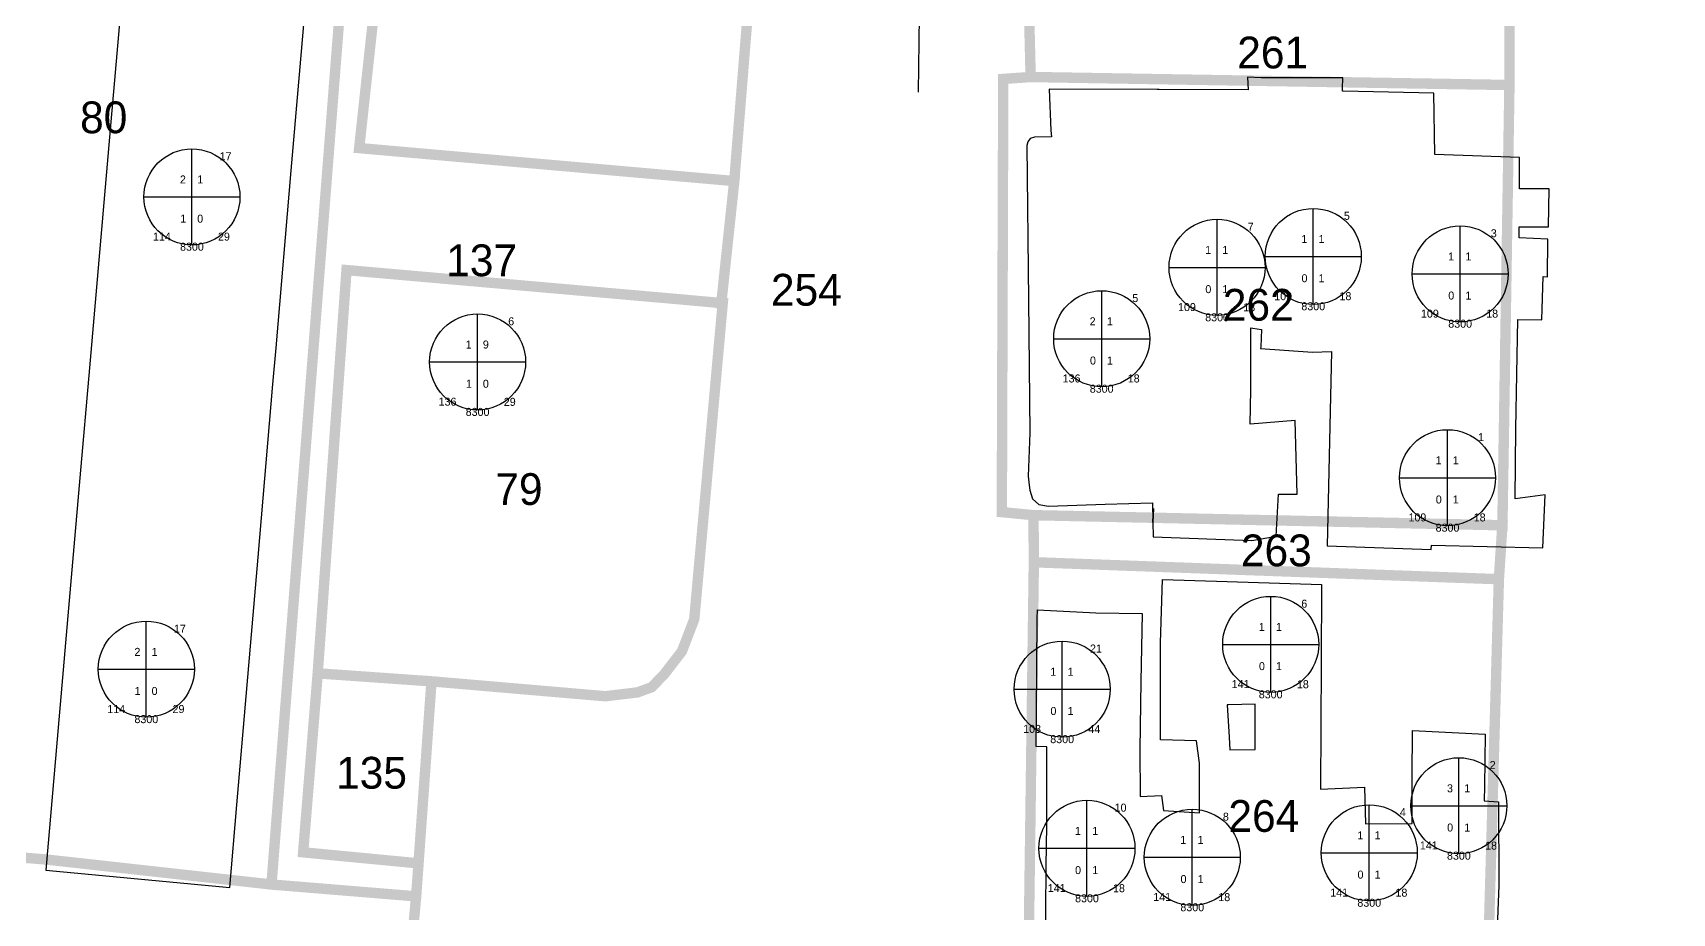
# Model space of a CAD drawing. Header units: inches. Extents: x 179568 to 180433, y 653998 to 654850.
# Drawn here: x 180022.7 to 180125.1, y 654605.8 to 654660.8 of the extents above; entities that cross this region are included whole.
import ezdxf
from ezdxf.enums import TextEntityAlignment as Align

# ---------------------------------------------------------------- set-up
doc = ezdxf.new("R2010")
doc.units = ezdxf.units.IN
doc.header["$MEASUREMENT"] = 0
for name, color, linetype in [('2200', 254, 'Continuous'), ('2203', 7, 'Continuous'), ('2206', 255, 'Continuous'), ('2430', 7, 'Continuous'), ('9100', 255, 'Continuous'), ('chelkot lines', 1, 'Continuous'), ('chelkot numbers', 1, 'Continuous')]:
    doc.layers.add(name, color=color, linetype=linetype)
doc.styles.add('HEBTXT', font='HEBTXT.shx')
doc.styles.get("Standard").update_dxf_attribs({"font": 'arial.ttf'})

# ---------------------------------------------------------------- blocks, each defined once
blk = doc.blocks.new('2206')
at = {"color": 0, "lineweight": -2}
for p, q in [((0, -7.5), (0, 7.5)), ((-7.5, 0), (7.5, 0))]:
    blk.add_line(p, q, dxfattribs=at)
blk.add_circle((0, 0), 7.5, dxfattribs=at)
at = {"color": 0, "lineweight": -2, "style": 'HEBTXT'}
for tag, p in [('NUM-FLOORS', (-0.93, 2.1)), ('NUM-BUSNS-CUR', (-0.9, -4.02))]:
    blk.add_attdef(tag, text='', height=2, dxfattribs=at).set_placement(p, align=Align.RIGHT)
for tag, p in [('NUM-ENTR', (0.83, 2.1)), ('NUM-APTS-CUR', (0.83, -4.02))]:
    blk.add_attdef(tag, p, '', height=2, dxfattribs=at)
at = {"lineweight": -2, "style": 'HEBTXT', "flags": 1}
for tag, p in [('CITY-CODE', (0, -12.5)), ('STREET-CODE', (0, -15)), ('STRT_TYPE', (0, -27.5)), ('STREET-CODE-2', (0, -30))]:
    blk.add_attdef(tag, text='', height=2, dxfattribs=at).set_placement(p, align=Align.CENTER)
at = {"color": 0, "lineweight": -2, "style": 'HEBTXT'}
blk.add_attdef('BLDG-TYPE', text='', height=2, dxfattribs=at).set_placement((0, -22.5), align=Align.CENTER)
at = {"lineweight": -2, "style": 'HEBTXT'}
for tag, p in [('BLDG-NUM-2', (0, -32.5)), ('BLDG-LETTER-2', (0, -35))]:
    blk.add_attdef(tag, text='', height=2, dxfattribs=at).set_placement(p, align=Align.CENTER)
at = {"layer": '2203', "lineweight": -2, "style": 'HEBTXT'}
for tag, p in [('BLDG-NUM', (0, -17.5)), ('BLDG-LETTER', (0, -20))]:
    blk.add_attdef(tag, text='', height=2, dxfattribs=at).set_placement(p, align=Align.CENTER)

msp = doc.modelspace()

# ---------------------------------------------------------------- linework, layer by layer
at = {"layer": '2200'}
for points in [[(180028.29, 654663.81, 70.93), (180027.55, 654655.26, 70.93), (180026.21, 654639.89, 70.93), (180025.61, 654633.02, 70.93), (180024.9, 654624.89, 70.93), (180023.47, 654608.52, 70.93), (180034.97, 654607.44, 70.93), (180035.41, 654612.6, 70.93), (180036.74, 654628.07, 70.93), (180037.67, 654638.88, 70.93), (180037.67, 654638.88, 70.93), (180037.87, 654641.14, 70.93), (180038.82, 654652.23, 70.93), (180039.72, 654662.77, 70.93)], [(180085.92, 654600.15, 68.3), (180085.99, 654608.76, 68.94), (180086.03, 654611.3, 68.67), (180086.03, 654612.2, 68.22), (180086.03, 654616.23, 68.21), (180085.36, 654616.25, 68.22), (180085.38, 654618.27, 68.22), (180085.43, 654624.24, 68.22), (180085.44, 654624.77, 68.22), (180089.09, 654624.6, 69), (180091.98, 654624.55, 68.15), (180091.91, 654620.31, 68.15), (180091.84, 654616.07, 68.15), (180091.84, 654616.07, 68.15), (180091.87, 654613.11, 67.9), (180093.2, 654613.17, 67.9), (180093.32, 654612.24, 67.9), (180095.57, 654612.1, 67.9), (180095.57, 654615.19, 68.15), (180095.38, 654616.59, 68.15), (180093.13, 654616.65, 68.15), (180093.14, 654621.03, 68.15), (180093.14, 654622.71, 67.68), (180093.25, 654626.68, 67.47), (180097.3, 654626.54, 67.47), (180097.3, 654626.54, 67.47), (180103.2, 654626.35, 67.47), (180103.18, 654621.48, 67.75), (180103.14, 654613.58, 68.21), (180103.14, 654613.58, 68.21), (180105.89, 654613.69, 68.48), (180105.95, 654611.41, 68.48), (180108.86, 654611.43, 75.49), (180108.86, 654611.43, 75.49), (180108.87, 654614.34, 74.1), (180108.88, 654617.25, 72.71), (180113.43, 654617.02, 72.71), (180113.38, 654613.76, 74.24), (180113.37, 654612.85, 74.67), (180114.25, 654612.79, 74.67), (180114.28, 654607.56, 77.24), (180114.16, 654604.41, 75.8)]]:
    msp.add_polyline3d(points, dxfattribs=at)
for points in [[(180099.44, 654642.29, 66.96), (180099.4, 654641.21, 66.96), (180099.39, 654641.11, 66.8), (180102.64, 654640.88, 67.46), (180103.83, 654640.91, 67.55), (180103.55, 654628.77, 66.74), (180110.04, 654628.55, 66.9), (180110.07, 654628.82, 66.75), (180117.02, 654628.65, 66.43), (180117.18, 654631.96, 66.38), (180115.3, 654631.71, 67.22), (180115.34, 654636.09, 71.87), (180115.46, 654642.92, 71.87), (180116.96, 654642.9, 66.67), (180117.04, 654645.6, 66.67), (180117.31, 654645.57, 66.61), (180117.34, 654647.94, 66.53), (180115.55, 654648.02, 71.87), (180115.55, 654648.35, 71.87), (180115.55, 654648.7, 67.12), (180117.39, 654648.7, 66.15), (180117.42, 654651.07, 66.15), (180115.56, 654651.07, 67.12), (180115.56, 654653.03, 67.12), (180110.27, 654653.21, 66.93), (180110.22, 654657.06, 66.49), (180110.22, 654657.06, 66.49), (180104.55, 654657.17, 66.99), (180104.51, 654657.18, 66.99), (180104.5, 654657.35, 66.96), (180104.52, 654658, 66.81), (180099.43, 654658, 67.06), (180098.57, 654658.04, 67.07), (180098.62, 654657.25, 67.11), (180098.61, 654657.25, 67.11), (180098.61, 654657.25, 67.11), (180093.05, 654657.28, 67.32), (180092.92, 654657.28, 67.29), (180092.92, 654657.28, 67.29), (180086.17, 654657.31, 66.09), (180086.17, 654657.31, 66.09), (180086.29, 654654.72, 72.06), (180086.33, 654654.33, 72.09), (180085.26, 654654.31, 72.04), (180085, 654654.21, 72.04), (180084.85, 654654.02, 72.04), (180084.78, 654653.79, 72.02), (180084.89, 654644.13, 71.95), (180084.98, 654635.83, 71.91), (180084.86, 654633.13, 71.72), (180084.92, 654632.57, 71.89), (180084.96, 654632.25, 71.89), (180085.14, 654631.71, 71.89), (180085.54, 654631.35, 71.97), (180086.14, 654631.25, 72.05), (180087.91, 654631.31, 72.09), (180089.68, 654631.37, 72.12), (180092.63, 654631.46, 72.18), (180092.66, 654630.25, 69.49), (180092.69, 654631.11, 71.41), (180092.66, 654630.25, 69.49), (180092.68, 654629.33, 67.46), (180098.85, 654629.1, 67.66), (180100.36, 654629.38, 66.41), (180100.51, 654632.01, 66.49), (180101.67, 654632, 66.56), (180101.54, 654636.6, 66.67), (180098.74, 654636.37, 66.74), (180098.78, 654638.52, 66.87), (180098.77, 654642.4, 66.96), (180098.9, 654642.38, 66.96)], [(180097.31, 654618.85, 67.88), (180097.42, 654616.82, 67.88), (180097.46, 654616.03, 67.88), (180099.05, 654616.05, 67.88), (180099.05, 654618.89, 67.88), (180097.39, 654618.85, 67.88), (180097.31, 654618.85, 67.88)]]:
    msp.add_polyline3d(points, close=True, dxfattribs=at)
at = {"layer": '2430'}
msp.add_polyline3d([(180078.07, 654663.46, 63.66), (180077.99, 654657.11, 63.66)], dxfattribs=at)
at = {"layer": 'chelkot lines', "color": 160, "linetype": 'Continuous', "true_color": 0x2323ff, "const_width": 0.65}
for points in [[(180113.44, 654597.12), (180114.28, 654626.69), (180114.5, 654630.06), (180114.94, 654657.56), (180114.94, 654661.69), (180114.89, 654679.81), (180115.84, 654679.94), (180116.06, 654688), (180110.14, 654688.56), (180110.23, 654700.12), (180112.58, 654698.25), (180114.62, 654698.38), (180115.64, 654699.44), (180116.06, 654701.19), (180115.73, 654712.19), (180115.52, 654714.31), (180114.94, 654716.13), (180113.69, 654717.06), (180111.2, 654717.63), (180134.61, 654716.25)], [(180043.2, 654679.38), (180037.58, 654607.62), (180023.42, 654609.19), (179991.41, 654611.69)], [(180044.17, 654579.69), (180046.62, 654606.88), (180046.77, 654608.94), (180047.58, 654620.31), (180058.44, 654619.38), (180060.45, 654619.62), (180061.33, 654619.94), (180062.12, 654620.75), (180062.12, 654620.75), (180063.23, 654622.19), (180064, 654624.19), (180065.78, 654643.94), (180065.69, 654643.94), (180066.5, 654651.56), (180068.56, 654677.13)], [(180084.92, 654662.25), (180085.02, 654658.06), (180083.31, 654657.94), (180083.22, 654630.88), (180085.2, 654630.69), (180085.22, 654627.75), (180084.92, 654605.38)]]:
    msp.add_lwpolyline(points, dxfattribs=at)
for points in [[(180039.56, 654609.63), (180046.77, 654608.94), (180046.62, 654606.88), (180037.58, 654607.62), (180043.2, 654679.38), (180045.84, 654679.25), (180043.06, 654653.62), (180066.5, 654651.56), (180065.69, 654643.94), (180062.91, 654644.19), (180042.27, 654646), (180040.47, 654620.81), (180039.56, 654609.63)], [(180068.56, 654677.13), (180066.5, 654651.56), (180043.06, 654653.62), (180045.84, 654679.25), (180068.56, 654677.13)], [(180114.94, 654661.69), (180114.94, 654657.56), (180085.02, 654658.06), (180084.92, 654662.25), (180114.94, 654661.69)], [(180085.2, 654630.69), (180083.22, 654630.88), (180083.31, 654657.94), (180085.02, 654658.06), (180114.94, 654657.56), (180114.5, 654630.06), (180085.2, 654630.69)], [(180061.33, 654619.94), (180060.45, 654619.62), (180058.44, 654619.38), (180047.58, 654620.31), (180040.47, 654620.81), (180042.27, 654646), (180062.91, 654644.19), (180065.69, 654643.94), (180065.78, 654643.94), (180064, 654624.19), (180063.23, 654622.19), (180062.12, 654620.75), (180061.33, 654619.94)], [(180114.5, 654630.06), (180114.28, 654626.69), (180085.22, 654627.75), (180085.2, 654630.69), (180114.5, 654630.06)], [(180113.44, 654597.12), (180085.09, 654597), (180084.92, 654605.38), (180085.22, 654627.75), (180114.28, 654626.69), (180113.44, 654597.12)], [(180046.77, 654608.94), (180039.56, 654609.63), (180040.47, 654620.81), (180047.58, 654620.31), (180046.77, 654608.94)], [(180002.81, 654582.63), (179999.62, 654582.69), (179978.84, 654583), (179991.41, 654611.69), (180023.42, 654609.19), (180037.58, 654607.62), (180046.62, 654606.88), (180044.17, 654579.69), (180028.44, 654582.06), (180025.13, 654582.44), (180002.81, 654582.63)]]:
    msp.add_lwpolyline(points, close=True, dxfattribs=at)

# ---------------------------------------------------------------- block references
at = {"layer": '2206'}
ref = msp.add_blockref('2206', (180032.61, 654650.57), dxfattribs=dict(at, xscale=0.4, yscale=0.4))
ref.add_attrib('CITY_CODE', '8300', dxfattribs={"layer": '9100', "color": 7, "height": 0.5, "style": 'HEBTXT'}).set_placement((180032.61, 654647.21), align=Align.CENTER)
ref.add_attrib('STREET_COD', '114', dxfattribs={"layer": '9100', "color": 7, "height": 0.5, "style": 'HEBTXT'}).set_placement((180030.73, 654647.84), align=Align.CENTER)
ref.add_attrib('BLDG_NUM', '17', dxfattribs={"layer": '2203', "color": 7, "height": 0.5, "style": 'HEBTXT'}).set_placement((180034.71, 654652.86), align=Align.CENTER)
ref.add_attrib('STRT_TYPE', '29', dxfattribs={"layer": '9100', "color": 7, "height": 0.5, "style": 'HEBTXT'}).set_placement((180034.61, 654647.84), align=Align.CENTER)
ref.add_attrib('NUM_FLOORS', '2', dxfattribs={"layer": '0', "color": 0, "height": 0.5, "style": 'HEBTXT'}).set_placement((180032.23, 654651.41), align=Align.RIGHT)
ref.add_attrib('NUM_ENTR', '1', (180032.94, 654651.41), dxfattribs={"layer": '0', "color": 0, "height": 0.5, "style": 'HEBTXT'})
ref.add_attrib('NUM_APTS_C', '0', (180032.94, 654648.96), dxfattribs={"layer": '0', "color": 0, "height": 0.5, "style": 'HEBTXT'})
ref.add_attrib('NUM_BUSNS_', '1', dxfattribs={"layer": '0', "color": 0, "height": 0.5, "style": 'HEBTXT'}).set_placement((180032.25, 654648.96), align=Align.RIGHT)
ref = msp.add_blockref('2206', (180102.68, 654646.85), dxfattribs=dict(at, xscale=0.4, yscale=0.4))
ref.add_attrib('CITY_CODE', '8300', dxfattribs={"layer": '9100', "color": 7, "height": 0.5, "style": 'HEBTXT'}).set_placement((180102.68, 654643.49), align=Align.CENTER)
ref.add_attrib('STREET_COD', '109', dxfattribs={"layer": '9100', "color": 7, "height": 0.5, "style": 'HEBTXT'}).set_placement((180100.8, 654644.12), align=Align.CENTER)
ref.add_attrib('BLDG_NUM', '5', dxfattribs={"layer": '2203', "color": 7, "height": 0.5, "style": 'HEBTXT'}).set_placement((180104.78, 654649.14), align=Align.CENTER)
ref.add_attrib('STRT_TYPE', '18', dxfattribs={"layer": '9100', "color": 7, "height": 0.5, "style": 'HEBTXT'}).set_placement((180104.69, 654644.12), align=Align.CENTER)
ref.add_attrib('NUM_FLOORS', '1', dxfattribs={"layer": '0', "color": 0, "height": 0.5, "style": 'HEBTXT'}).set_placement((180102.31, 654647.69), align=Align.RIGHT)
ref.add_attrib('NUM_ENTR', '1', (180103.01, 654647.69), dxfattribs={"layer": '0', "color": 0, "height": 0.5, "style": 'HEBTXT'})
ref.add_attrib('NUM_APTS_C', '1', (180103.01, 654645.24), dxfattribs={"layer": '0', "color": 0, "height": 0.5, "style": 'HEBTXT'})
ref.add_attrib('NUM_BUSNS_', '0', dxfattribs={"layer": '0', "color": 0, "height": 0.5, "style": 'HEBTXT'}).set_placement((180102.32, 654645.24), align=Align.RIGHT)
ref = msp.add_blockref('2206', (180096.67, 654646.17), dxfattribs=dict(at, xscale=0.4, yscale=0.4))
ref.add_attrib('CITY_CODE', '8300', dxfattribs={"layer": '9100', "color": 7, "height": 0.5, "style": 'HEBTXT'}).set_placement((180096.67, 654642.8), align=Align.CENTER)
ref.add_attrib('STREET_COD', '109', dxfattribs={"layer": '9100', "color": 7, "height": 0.5, "style": 'HEBTXT'}).set_placement((180094.79, 654643.44), align=Align.CENTER)
ref.add_attrib('BLDG_NUM', '7', dxfattribs={"layer": '2203', "color": 7, "height": 0.5, "style": 'HEBTXT'}).set_placement((180098.77, 654648.46), align=Align.CENTER)
ref.add_attrib('STRT_TYPE', '18', dxfattribs={"layer": '9100', "color": 7, "height": 0.5, "style": 'HEBTXT'}).set_placement((180098.68, 654643.43), align=Align.CENTER)
ref.add_attrib('NUM_FLOORS', '1', dxfattribs={"layer": '0', "color": 0, "height": 0.5, "style": 'HEBTXT'}).set_placement((180096.3, 654647.01), align=Align.RIGHT)
ref.add_attrib('NUM_ENTR', '1', (180097, 654647.01), dxfattribs={"layer": '0', "color": 0, "height": 0.5, "style": 'HEBTXT'})
ref.add_attrib('NUM_APTS_C', '1', (180097, 654644.56), dxfattribs={"layer": '0', "color": 0, "height": 0.5, "style": 'HEBTXT'})
ref.add_attrib('NUM_BUSNS_', '0', dxfattribs={"layer": '0', "color": 0, "height": 0.5, "style": 'HEBTXT'}).set_placement((180096.31, 654644.56), align=Align.RIGHT)
ref = msp.add_blockref('2206', (180111.86, 654645.76), dxfattribs=dict(at, xscale=0.4, yscale=0.4))
ref.add_attrib('CITY_CODE', '8300', dxfattribs={"layer": '9100', "color": 7, "height": 0.5, "style": 'HEBTXT'}).set_placement((180111.86, 654642.4), align=Align.CENTER)
ref.add_attrib('STREET_COD', '109', dxfattribs={"layer": '9100', "color": 7, "height": 0.5, "style": 'HEBTXT'}).set_placement((180109.97, 654643.03), align=Align.CENTER)
ref.add_attrib('BLDG_NUM', '3', dxfattribs={"layer": '2203', "color": 7, "height": 0.5, "style": 'HEBTXT'}).set_placement((180113.96, 654648.05), align=Align.CENTER)
ref.add_attrib('STRT_TYPE', '18', dxfattribs={"layer": '9100', "color": 7, "height": 0.5, "style": 'HEBTXT'}).set_placement((180113.86, 654643.03), align=Align.CENTER)
ref.add_attrib('NUM_FLOORS', '1', dxfattribs={"layer": '0', "color": 0, "height": 0.5, "style": 'HEBTXT'}).set_placement((180111.48, 654646.6), align=Align.RIGHT)
ref.add_attrib('NUM_ENTR', '1', (180112.19, 654646.6), dxfattribs={"layer": '0', "color": 0, "height": 0.5, "style": 'HEBTXT'})
ref.add_attrib('NUM_APTS_C', '1', (180112.19, 654644.16), dxfattribs={"layer": '0', "color": 0, "height": 0.5, "style": 'HEBTXT'})
ref.add_attrib('NUM_BUSNS_', '0', dxfattribs={"layer": '0', "color": 0, "height": 0.5, "style": 'HEBTXT'}).set_placement((180111.49, 654644.16), align=Align.RIGHT)
ref = msp.add_blockref('2206', (180089.46, 654641.71), dxfattribs=dict(at, xscale=0.4, yscale=0.4))
ref.add_attrib('CITY_CODE', '8300', dxfattribs={"layer": '9100', "color": 7, "height": 0.5, "style": 'HEBTXT'}).set_placement((180089.46, 654638.34), align=Align.CENTER)
ref.add_attrib('STREET_COD', '136', dxfattribs={"layer": '9100', "color": 7, "height": 0.5, "style": 'HEBTXT'}).set_placement((180087.58, 654638.98), align=Align.CENTER)
ref.add_attrib('BLDG_NUM', '5', dxfattribs={"layer": '2203', "color": 7, "height": 0.5, "style": 'HEBTXT'}).set_placement((180091.56, 654644), align=Align.CENTER)
ref.add_attrib('STRT_TYPE', '18', dxfattribs={"layer": '9100', "color": 7, "height": 0.5, "style": 'HEBTXT'}).set_placement((180091.46, 654638.98), align=Align.CENTER)
ref.add_attrib('NUM_FLOORS', '2', dxfattribs={"layer": '0', "color": 0, "height": 0.5, "style": 'HEBTXT'}).set_placement((180089.08, 654642.55), align=Align.RIGHT)
ref.add_attrib('NUM_ENTR', '1', (180089.79, 654642.55), dxfattribs={"layer": '0', "color": 0, "height": 0.5, "style": 'HEBTXT'})
ref.add_attrib('NUM_APTS_C', '1', (180089.79, 654640.1), dxfattribs={"layer": '0', "color": 0, "height": 0.5, "style": 'HEBTXT'})
ref.add_attrib('NUM_BUSNS_', '0', dxfattribs={"layer": '0', "color": 0, "height": 0.5, "style": 'HEBTXT'}).set_placement((180089.1, 654640.1), align=Align.RIGHT)
ref = msp.add_blockref('2206', (180050.46, 654640.26), dxfattribs=dict(at, xscale=0.4, yscale=0.4))
ref.add_attrib('CITY_CODE', '8300', dxfattribs={"layer": '9100', "color": 7, "height": 0.5, "style": 'HEBTXT'}).set_placement((180050.46, 654636.89), align=Align.CENTER)
ref.add_attrib('STREET_COD', '136', dxfattribs={"layer": '9100', "color": 7, "height": 0.5, "style": 'HEBTXT'}).set_placement((180048.58, 654637.53), align=Align.CENTER)
ref.add_attrib('BLDG_NUM', '6', dxfattribs={"layer": '2203', "color": 7, "height": 0.5, "style": 'HEBTXT'}).set_placement((180052.56, 654642.55), align=Align.CENTER)
ref.add_attrib('STRT_TYPE', '29', dxfattribs={"layer": '9100', "color": 7, "height": 0.5, "style": 'HEBTXT'}).set_placement((180052.47, 654637.52), align=Align.CENTER)
ref.add_attrib('NUM_FLOORS', '1', dxfattribs={"layer": '0', "color": 0, "height": 0.5, "style": 'HEBTXT'}).set_placement((180050.09, 654641.1), align=Align.RIGHT)
ref.add_attrib('NUM_ENTR', '9', (180050.79, 654641.1), dxfattribs={"layer": '0', "color": 0, "height": 0.5, "style": 'HEBTXT'})
ref.add_attrib('NUM_APTS_C', '0', (180050.79, 654638.65), dxfattribs={"layer": '0', "color": 0, "height": 0.5, "style": 'HEBTXT'})
ref.add_attrib('NUM_BUSNS_', '1', dxfattribs={"layer": '0', "color": 0, "height": 0.5, "style": 'HEBTXT'}).set_placement((180050.1, 654638.65), align=Align.RIGHT)
ref = msp.add_blockref('2206', (180111.07, 654633.03), dxfattribs=dict(at, xscale=0.4, yscale=0.4))
ref.add_attrib('CITY_CODE', '8300', dxfattribs={"layer": '9100', "color": 7, "height": 0.5, "style": 'HEBTXT'}).set_placement((180111.07, 654629.66), align=Align.CENTER)
ref.add_attrib('STREET_COD', '109', dxfattribs={"layer": '9100', "color": 7, "height": 0.5, "style": 'HEBTXT'}).set_placement((180109.19, 654630.3), align=Align.CENTER)
ref.add_attrib('BLDG_NUM', '1', dxfattribs={"layer": '2203', "color": 7, "height": 0.5, "style": 'HEBTXT'}).set_placement((180113.17, 654635.32), align=Align.CENTER)
ref.add_attrib('STRT_TYPE', '18', dxfattribs={"layer": '9100', "color": 7, "height": 0.5, "style": 'HEBTXT'}).set_placement((180113.08, 654630.3), align=Align.CENTER)
ref.add_attrib('NUM_FLOORS', '1', dxfattribs={"layer": '0', "color": 0, "height": 0.5, "style": 'HEBTXT'}).set_placement((180110.7, 654633.87), align=Align.RIGHT)
ref.add_attrib('NUM_ENTR', '1', (180111.4, 654633.87), dxfattribs={"layer": '0', "color": 0, "height": 0.5, "style": 'HEBTXT'})
ref.add_attrib('NUM_APTS_C', '1', (180111.4, 654631.42), dxfattribs={"layer": '0', "color": 0, "height": 0.5, "style": 'HEBTXT'})
ref.add_attrib('NUM_BUSNS_', '0', dxfattribs={"layer": '0', "color": 0, "height": 0.5, "style": 'HEBTXT'}).set_placement((180110.71, 654631.42), align=Align.RIGHT)
ref = msp.add_blockref('2206', (180100.02, 654622.62), dxfattribs=dict(at, xscale=0.4, yscale=0.4))
ref.add_attrib('CITY_CODE', '8300', dxfattribs={"layer": '9100', "color": 7, "height": 0.5, "style": 'HEBTXT'}).set_placement((180100.02, 654619.25), align=Align.CENTER)
ref.add_attrib('STREET_COD', '141', dxfattribs={"layer": '9100', "color": 7, "height": 0.5, "style": 'HEBTXT'}).set_placement((180098.14, 654619.89), align=Align.CENTER)
ref.add_attrib('BLDG_NUM', '6', dxfattribs={"layer": '2203', "color": 7, "height": 0.5, "style": 'HEBTXT'}).set_placement((180102.12, 654624.91), align=Align.CENTER)
ref.add_attrib('STRT_TYPE', '18', dxfattribs={"layer": '9100', "color": 7, "height": 0.5, "style": 'HEBTXT'}).set_placement((180102.03, 654619.88), align=Align.CENTER)
ref.add_attrib('NUM_FLOORS', '1', dxfattribs={"layer": '0', "color": 0, "height": 0.5, "style": 'HEBTXT'}).set_placement((180099.65, 654623.46), align=Align.RIGHT)
ref.add_attrib('NUM_ENTR', '1', (180100.35, 654623.46), dxfattribs={"layer": '0', "color": 0, "height": 0.5, "style": 'HEBTXT'})
ref.add_attrib('NUM_APTS_C', '1', (180100.35, 654621.01), dxfattribs={"layer": '0', "color": 0, "height": 0.5, "style": 'HEBTXT'})
ref.add_attrib('NUM_BUSNS_', '0', dxfattribs={"layer": '0', "color": 0, "height": 0.5, "style": 'HEBTXT'}).set_placement((180099.66, 654621.01), align=Align.RIGHT)
ref = msp.add_blockref('2206', (180029.76, 654621.07), dxfattribs=dict(at, xscale=0.4, yscale=0.4))
ref.add_attrib('CITY_CODE', '8300', dxfattribs={"layer": '9100', "color": 7, "height": 0.5, "style": 'HEBTXT'}).set_placement((180029.76, 654617.7), align=Align.CENTER)
ref.add_attrib('STREET_COD', '114', dxfattribs={"layer": '9100', "color": 7, "height": 0.5, "style": 'HEBTXT'}).set_placement((180027.88, 654618.33), align=Align.CENTER)
ref.add_attrib('BLDG_NUM', '17', dxfattribs={"layer": '2203', "color": 7, "height": 0.5, "style": 'HEBTXT'}).set_placement((180031.86, 654623.35), align=Align.CENTER)
ref.add_attrib('STRT_TYPE', '29', dxfattribs={"layer": '9100', "color": 7, "height": 0.5, "style": 'HEBTXT'}).set_placement((180031.77, 654618.33), align=Align.CENTER)
ref.add_attrib('NUM_FLOORS', '2', dxfattribs={"layer": '0', "color": 0, "height": 0.5, "style": 'HEBTXT'}).set_placement((180029.39, 654621.9), align=Align.RIGHT)
ref.add_attrib('NUM_ENTR', '1', (180030.09, 654621.9), dxfattribs={"layer": '0', "color": 0, "height": 0.5, "style": 'HEBTXT'})
ref.add_attrib('NUM_APTS_C', '0', (180030.09, 654619.46), dxfattribs={"layer": '0', "color": 0, "height": 0.5, "style": 'HEBTXT'})
ref.add_attrib('NUM_BUSNS_', '1', dxfattribs={"layer": '0', "color": 0, "height": 0.5, "style": 'HEBTXT'}).set_placement((180029.4, 654619.46), align=Align.RIGHT)
ref = msp.add_blockref('2206', (180086.99, 654619.82), dxfattribs=dict(at, xscale=0.4, yscale=0.4))
ref.add_attrib('CITY_CODE', '8300', dxfattribs={"layer": '9100', "color": 7, "height": 0.5, "style": 'HEBTXT'}).set_placement((180086.99, 654616.45), align=Align.CENTER)
ref.add_attrib('STREET_COD', '103', dxfattribs={"layer": '9100', "color": 7, "height": 0.5, "style": 'HEBTXT'}).set_placement((180085.11, 654617.09), align=Align.CENTER)
ref.add_attrib('BLDG_NUM', '21', dxfattribs={"layer": '2203', "color": 7, "height": 0.5, "style": 'HEBTXT'}).set_placement((180089.1, 654622.11), align=Align.CENTER)
ref.add_attrib('STRT_TYPE', '44', dxfattribs={"layer": '9100', "color": 7, "height": 0.5, "style": 'HEBTXT'}).set_placement((180089, 654617.08), align=Align.CENTER)
ref.add_attrib('NUM_FLOORS', '1', dxfattribs={"layer": '0', "color": 0, "height": 0.5, "style": 'HEBTXT'}).set_placement((180086.62, 654620.66), align=Align.RIGHT)
ref.add_attrib('NUM_ENTR', '1', (180087.33, 654620.66), dxfattribs={"layer": '0', "color": 0, "height": 0.5, "style": 'HEBTXT'})
ref.add_attrib('NUM_APTS_C', '1', (180087.33, 654618.21), dxfattribs={"layer": '0', "color": 0, "height": 0.5, "style": 'HEBTXT'})
ref.add_attrib('NUM_BUSNS_', '0', dxfattribs={"layer": '0', "color": 0, "height": 0.5, "style": 'HEBTXT'}).set_placement((180086.63, 654618.21), align=Align.RIGHT)
ref = msp.add_blockref('2206', (180111.78, 654612.54), dxfattribs=dict(at, xscale=0.4, yscale=0.4))
ref.add_attrib('CITY_CODE', '8300', dxfattribs={"layer": '9100', "color": 7, "height": 0.5, "style": 'HEBTXT'}).set_placement((180111.78, 654609.17), align=Align.CENTER)
ref.add_attrib('STREET_COD', '141', dxfattribs={"layer": '9100', "color": 7, "height": 0.5, "style": 'HEBTXT'}).set_placement((180109.9, 654609.81), align=Align.CENTER)
ref.add_attrib('BLDG_NUM', '2', dxfattribs={"layer": '2203', "color": 7, "height": 0.5, "style": 'HEBTXT'}).set_placement((180113.89, 654614.83), align=Align.CENTER)
ref.add_attrib('STRT_TYPE', '18', dxfattribs={"layer": '9100', "color": 7, "height": 0.5, "style": 'HEBTXT'}).set_placement((180113.79, 654609.8), align=Align.CENTER)
ref.add_attrib('NUM_FLOORS', '3', dxfattribs={"layer": '0', "color": 0, "height": 0.5, "style": 'HEBTXT'}).set_placement((180111.41, 654613.38), align=Align.RIGHT)
ref.add_attrib('NUM_ENTR', '1', (180112.12, 654613.38), dxfattribs={"layer": '0', "color": 0, "height": 0.5, "style": 'HEBTXT'})
ref.add_attrib('NUM_APTS_C', '1', (180112.12, 654610.93), dxfattribs={"layer": '0', "color": 0, "height": 0.5, "style": 'HEBTXT'})
ref.add_attrib('NUM_BUSNS_', '0', dxfattribs={"layer": '0', "color": 0, "height": 0.5, "style": 'HEBTXT'}).set_placement((180111.42, 654610.93), align=Align.RIGHT)
ref = msp.add_blockref('2206', (180088.54, 654609.88), dxfattribs=dict(at, xscale=0.4, yscale=0.4))
ref.add_attrib('CITY_CODE', '8300', dxfattribs={"layer": '9100', "color": 7, "height": 0.5, "style": 'HEBTXT'}).set_placement((180088.54, 654606.51), align=Align.CENTER)
ref.add_attrib('STREET_COD', '141', dxfattribs={"layer": '9100', "color": 7, "height": 0.5, "style": 'HEBTXT'}).set_placement((180086.65, 654607.15), align=Align.CENTER)
ref.add_attrib('BLDG_NUM', '10', dxfattribs={"layer": '2203', "color": 7, "height": 0.5, "style": 'HEBTXT'}).set_placement((180090.64, 654612.17), align=Align.CENTER)
ref.add_attrib('STRT_TYPE', '18', dxfattribs={"layer": '9100', "color": 7, "height": 0.5, "style": 'HEBTXT'}).set_placement((180090.54, 654607.14), align=Align.CENTER)
ref.add_attrib('NUM_FLOORS', '1', dxfattribs={"layer": '0', "color": 0, "height": 0.5, "style": 'HEBTXT'}).set_placement((180088.16, 654610.72), align=Align.RIGHT)
ref.add_attrib('NUM_ENTR', '1', (180088.87, 654610.72), dxfattribs={"layer": '0', "color": 0, "height": 0.5, "style": 'HEBTXT'})
ref.add_attrib('NUM_APTS_C', '1', (180088.87, 654608.27), dxfattribs={"layer": '0', "color": 0, "height": 0.5, "style": 'HEBTXT'})
ref.add_attrib('NUM_BUSNS_', '0', dxfattribs={"layer": '0', "color": 0, "height": 0.5, "style": 'HEBTXT'}).set_placement((180088.17, 654608.27), align=Align.RIGHT)
ref = msp.add_blockref('2206', (180095.12, 654609.32), dxfattribs=dict(at, xscale=0.4, yscale=0.4))
ref.add_attrib('CITY_CODE', '8300', dxfattribs={"layer": '9100', "color": 7, "height": 0.5, "style": 'HEBTXT'}).set_placement((180095.12, 654605.95), align=Align.CENTER)
ref.add_attrib('STREET_COD', '141', dxfattribs={"layer": '9100', "color": 7, "height": 0.5, "style": 'HEBTXT'}).set_placement((180093.24, 654606.59), align=Align.CENTER)
ref.add_attrib('BLDG_NUM', '8', dxfattribs={"layer": '2203', "color": 7, "height": 0.5, "style": 'HEBTXT'}).set_placement((180097.22, 654611.61), align=Align.CENTER)
ref.add_attrib('STRT_TYPE', '18', dxfattribs={"layer": '9100', "color": 7, "height": 0.5, "style": 'HEBTXT'}).set_placement((180097.12, 654606.58), align=Align.CENTER)
ref.add_attrib('NUM_FLOORS', '1', dxfattribs={"layer": '0', "color": 0, "height": 0.5, "style": 'HEBTXT'}).set_placement((180094.74, 654610.16), align=Align.RIGHT)
ref.add_attrib('NUM_ENTR', '1', (180095.45, 654610.16), dxfattribs={"layer": '0', "color": 0, "height": 0.5, "style": 'HEBTXT'})
ref.add_attrib('NUM_APTS_C', '1', (180095.45, 654607.71), dxfattribs={"layer": '0', "color": 0, "height": 0.5, "style": 'HEBTXT'})
ref.add_attrib('NUM_BUSNS_', '0', dxfattribs={"layer": '0', "color": 0, "height": 0.5, "style": 'HEBTXT'}).set_placement((180094.76, 654607.71), align=Align.RIGHT)
ref = msp.add_blockref('2206', (180106.18, 654609.6), dxfattribs=dict(at, xscale=0.4, yscale=0.4))
ref.add_attrib('CITY_CODE', '8300', dxfattribs={"layer": '9100', "color": 7, "height": 0.5, "style": 'HEBTXT'}).set_placement((180106.18, 654606.23), align=Align.CENTER)
ref.add_attrib('STREET_COD', '141', dxfattribs={"layer": '9100', "color": 7, "height": 0.5, "style": 'HEBTXT'}).set_placement((180104.3, 654606.87), align=Align.CENTER)
ref.add_attrib('BLDG_NUM', '4', dxfattribs={"layer": '2203', "color": 7, "height": 0.5, "style": 'HEBTXT'}).set_placement((180108.28, 654611.89), align=Align.CENTER)
ref.add_attrib('STRT_TYPE', '18', dxfattribs={"layer": '9100', "color": 7, "height": 0.5, "style": 'HEBTXT'}).set_placement((180108.19, 654606.86), align=Align.CENTER)
ref.add_attrib('NUM_FLOORS', '1', dxfattribs={"layer": '0', "color": 0, "height": 0.5, "style": 'HEBTXT'}).set_placement((180105.81, 654610.44), align=Align.RIGHT)
ref.add_attrib('NUM_ENTR', '1', (180106.51, 654610.44), dxfattribs={"layer": '0', "color": 0, "height": 0.5, "style": 'HEBTXT'})
ref.add_attrib('NUM_APTS_C', '1', (180106.51, 654607.99), dxfattribs={"layer": '0', "color": 0, "height": 0.5, "style": 'HEBTXT'})
ref.add_attrib('NUM_BUSNS_', '0', dxfattribs={"layer": '0', "color": 0, "height": 0.5, "style": 'HEBTXT'}).set_placement((180105.82, 654607.99), align=Align.RIGHT)

# ---------------------------------------------------------------- texts
at = {"layer": 'chelkot numbers', "color": 160, "true_color": 0x2323ff, "char_height": 0.2, "attachment_point": 7}
for s, insert, width in [('\\fMS Shell Dlg 2|i0|b0;\\H1.98443;261', (180097.93, 654658.57), 4.3657), ('\\fMS Shell Dlg 2|i0|b0;\\H1.98443;80', (180025.62, 654654.52), 2.9105), ('\\fMS Shell Dlg 2|i0|b0;\\H1.98443;137', (180048.5, 654645.59), 4.3657), ('\\fMS Shell Dlg 2|i0|b0;\\H1.98443;254', (180068.79, 654643.75), 4.3657), ('\\fMS Shell Dlg 2|i0|b0;\\H1.98443;262', (180097.03, 654642.81), 4.3657), ('\\fMS Shell Dlg 2|i0|b0;\\H1.98443;79', (180051.57, 654631.3), 2.9105), ('\\fMS Shell Dlg 2|i0|b0;\\H1.98443;263', (180098.16, 654627.47), 4.3657), ('\\fMS Shell Dlg 2|i0|b0;\\H1.98443;135', (180041.62, 654613.58), 4.3657), ('\\fMS Shell Dlg 2|i0|b0;\\H1.98443;264', (180097.38, 654610.88), 4.3657)]:
    msp.add_mtext(s, dxfattribs=dict(at, insert=insert, width=width))

doc.saveas('drawing.dxf')
